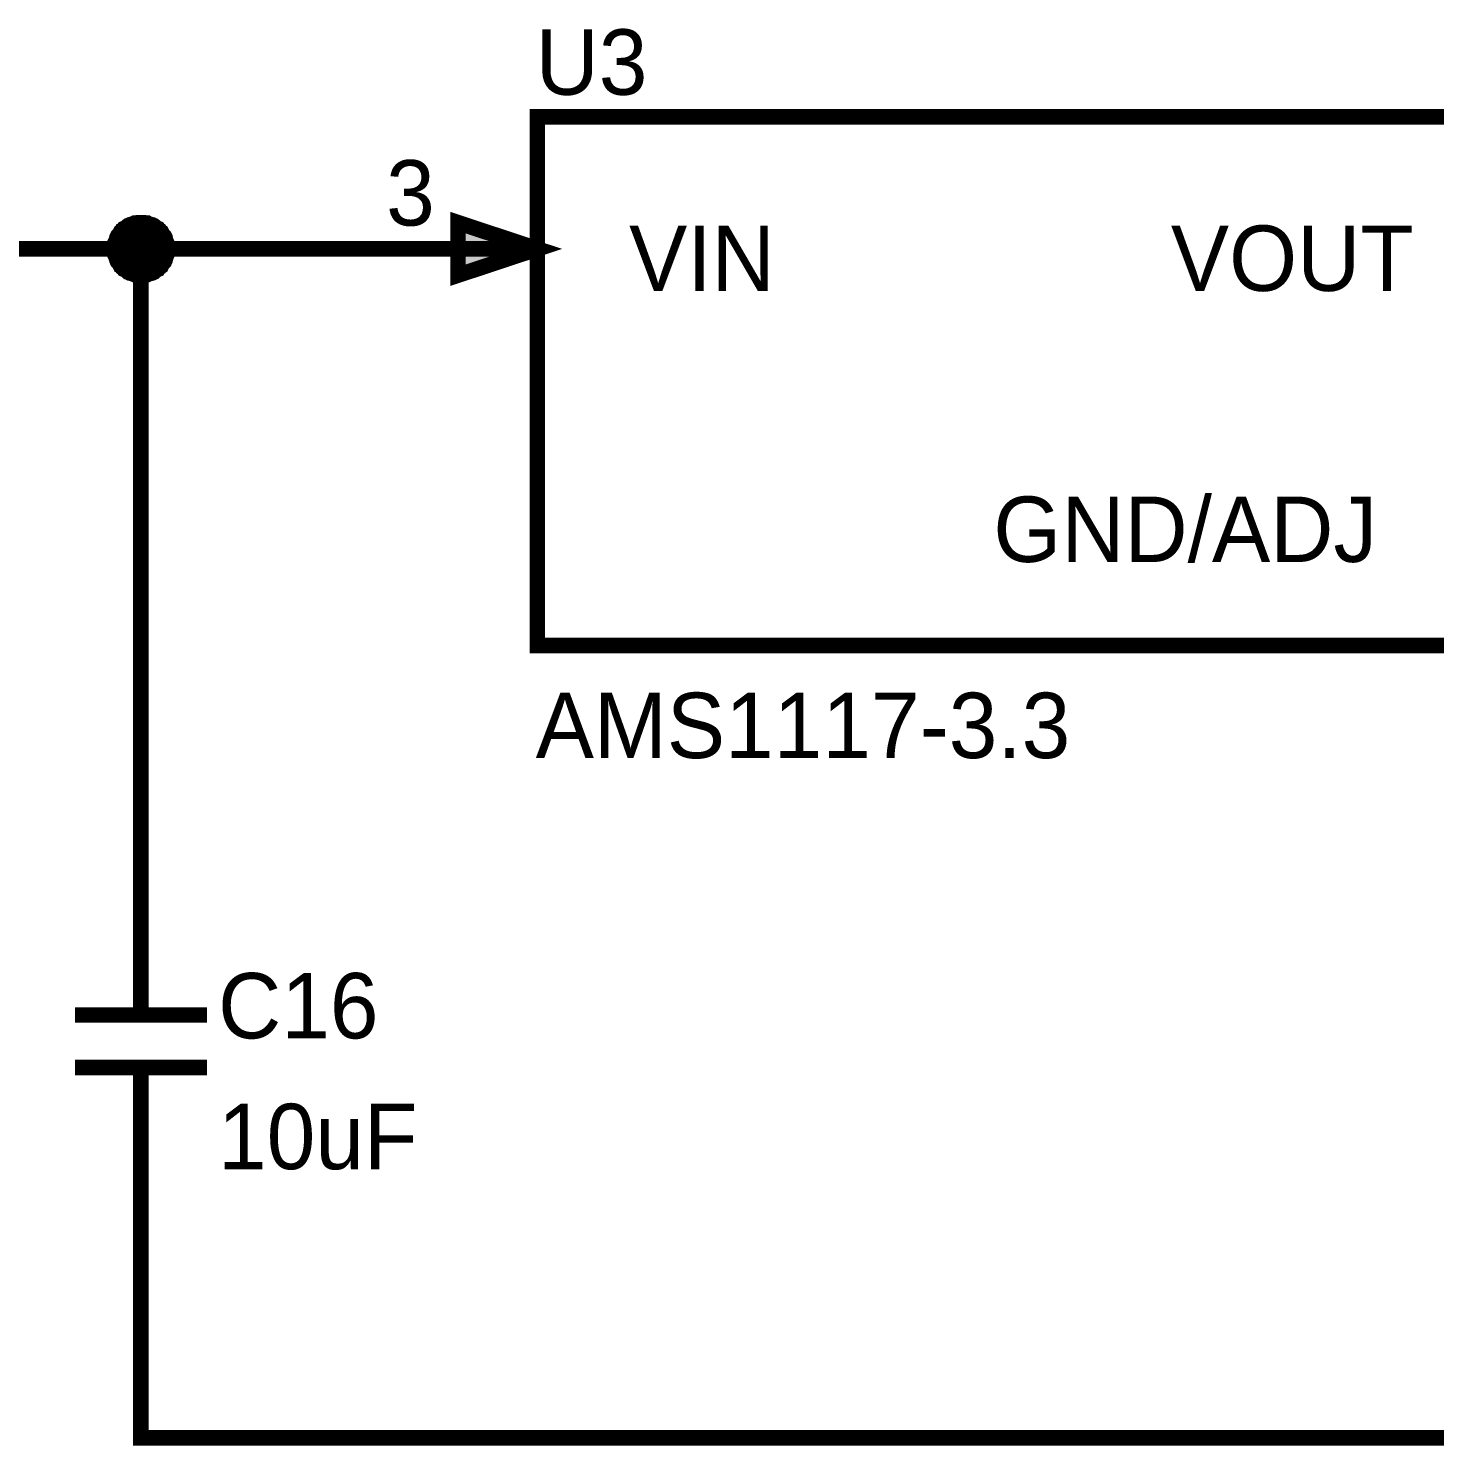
# Model space of a CAD drawing. Header units: millimetres. Extents: x 0 to 19, y 0 to 9.5.
# Drawn here: x 1.915 to 2.98, y 4.594 to 5.667 of the extents above; entities that cross this region are included whole.
import ezdxf

# ---------------------------------------------------------------- set-up
doc = ezdxf.new("R2010")
doc.units = ezdxf.units.MM
doc.header["$MEASUREMENT"] = 0
doc.layers.add('Sheet', color=255, linetype='Continuous')

msp = doc.modelspace()

# ---------------------------------------------------------------- linework, layer by layer
at = {"layer": 'Sheet'}
for points, const_width in [([(0.9001, 5.5997), (0.9001, 5.4998), (2.0001, 5.4998), (2.1, 5.4998)], 0.0118), ([(1.9802, 5.4998), (1.9802, 5.5007), (1.9802, 5.502), (1.9806, 5.5029), (1.9806, 5.5038), (1.9806, 5.5047), (1.9811, 5.5056), (1.9815, 5.5069), (1.982, 5.5078), (1.982, 5.5087), (1.9824, 5.5095), (1.9829, 5.51), (1.9837, 5.5109), (1.9842, 5.5118), (1.9846, 5.5126), (1.9855, 5.5131), (1.9859, 5.514), (1.9868, 5.5144), (1.9873, 5.5153), (1.9882, 5.5157), (1.989, 5.5162), (1.9899, 5.5171), (1.9904, 5.5175), (1.9913, 5.5179), (1.9921, 5.5179), (1.993, 5.5184), (1.9943, 5.5188), (1.9952, 5.5193), (1.9961, 5.5193), (1.997, 5.5193), (1.9979, 5.5197), (1.9992, 5.5197), (2.0001, 5.5197)], 0.0118), ([(1.9802, 5.4998), (1.9802, 5.5007), (1.9802, 5.502), (1.9806, 5.5029), (1.9806, 5.5038), (1.9806, 5.5047), (1.9811, 5.5056), (1.9815, 5.5069), (1.982, 5.5078), (1.982, 5.5087), (1.9824, 5.5095), (1.9829, 5.51), (1.9837, 5.5109), (1.9842, 5.5118), (1.9846, 5.5126), (1.9855, 5.5131), (1.9859, 5.514), (1.9868, 5.5144), (1.9873, 5.5153), (1.9882, 5.5157), (1.989, 5.5162), (1.9899, 5.5171), (1.9904, 5.5175), (1.9913, 5.5179), (1.9921, 5.5179), (1.993, 5.5184), (1.9943, 5.5188), (1.9952, 5.5193), (1.9961, 5.5193), (1.997, 5.5193), (1.9979, 5.5197), (1.9992, 5.5197), (2.0001, 5.5197)], 0.0118), ([(1.9802, 5.4998), (1.9802, 5.5007), (1.9802, 5.502), (1.9806, 5.5029), (1.9806, 5.5038), (1.9806, 5.5047), (1.9811, 5.5056), (1.9815, 5.5069), (1.982, 5.5078), (1.982, 5.5087), (1.9824, 5.5095), (1.9829, 5.51), (1.9837, 5.5109), (1.9842, 5.5118), (1.9846, 5.5126), (1.9855, 5.5131), (1.9859, 5.514), (1.9868, 5.5144), (1.9873, 5.5153), (1.9882, 5.5157), (1.989, 5.5162), (1.9899, 5.5171), (1.9904, 5.5175), (1.9913, 5.5179), (1.9921, 5.5179), (1.993, 5.5184), (1.9943, 5.5188), (1.9952, 5.5193), (1.9961, 5.5193), (1.997, 5.5193), (1.9979, 5.5197), (1.9992, 5.5197), (2.0001, 5.5197)], 0.0118), ([(1.9802, 5.4998), (1.9802, 5.5007), (1.9802, 5.502), (1.9806, 5.5029), (1.9806, 5.5038), (1.9806, 5.5047), (1.9811, 5.5056), (1.9815, 5.5069), (1.982, 5.5078), (1.982, 5.5087), (1.9824, 5.5095), (1.9829, 5.51), (1.9837, 5.5109), (1.9842, 5.5118), (1.9846, 5.5126), (1.9855, 5.5131), (1.9859, 5.514), (1.9868, 5.5144), (1.9873, 5.5153), (1.9882, 5.5157), (1.989, 5.5162), (1.9899, 5.5171), (1.9904, 5.5175), (1.9913, 5.5179), (1.9921, 5.5179), (1.993, 5.5184), (1.9943, 5.5188), (1.9952, 5.5193), (1.9961, 5.5193), (1.997, 5.5193), (1.9979, 5.5197), (1.9992, 5.5197), (2.0001, 5.5197)], 0.0118), ([(1.9802, 5.4998), (1.9802, 5.5007), (1.9802, 5.502), (1.9806, 5.5029), (1.9806, 5.5038), (1.9806, 5.5047), (1.9811, 5.5056), (1.9815, 5.5069), (1.982, 5.5078), (1.982, 5.5087), (1.9824, 5.5095), (1.9829, 5.51), (1.9837, 5.5109), (1.9842, 5.5118), (1.9846, 5.5126), (1.9855, 5.5131), (1.9859, 5.514), (1.9868, 5.5144), (1.9873, 5.5153), (1.9882, 5.5157), (1.989, 5.5162), (1.9899, 5.5171), (1.9904, 5.5175), (1.9913, 5.5179), (1.9921, 5.5179), (1.993, 5.5184), (1.9943, 5.5188), (1.9952, 5.5193), (1.9961, 5.5193), (1.997, 5.5193), (1.9979, 5.5197), (1.9992, 5.5197), (2.0001, 5.5197)], 0.0039), ([(1.9802, 5.4998), (1.9802, 5.5007), (1.9802, 5.502), (1.9806, 5.5029), (1.9806, 5.5038), (1.9806, 5.5047), (1.9811, 5.5056), (1.9815, 5.5069), (1.982, 5.5078), (1.982, 5.5087), (1.9824, 5.5095), (1.9829, 5.51), (1.9837, 5.5109), (1.9842, 5.5118), (1.9846, 5.5126), (1.9855, 5.5131), (1.9859, 5.514), (1.9868, 5.5144), (1.9873, 5.5153), (1.9882, 5.5157), (1.989, 5.5162), (1.9899, 5.5171), (1.9904, 5.5175), (1.9913, 5.5179), (1.9921, 5.5179), (1.993, 5.5184), (1.9943, 5.5188), (1.9952, 5.5193), (1.9961, 5.5193), (1.997, 5.5193), (1.9979, 5.5197), (1.9992, 5.5197), (2.0001, 5.5197)], 0.0039), ([(1.9802, 5.4998), (1.9802, 5.5007), (1.9802, 5.502), (1.9806, 5.5029), (1.9806, 5.5038), (1.9806, 5.5047), (1.9811, 5.5056), (1.9815, 5.5069), (1.982, 5.5078), (1.982, 5.5087), (1.9824, 5.5095), (1.9829, 5.51), (1.9837, 5.5109), (1.9842, 5.5118), (1.9846, 5.5126), (1.9855, 5.5131), (1.9859, 5.514), (1.9868, 5.5144), (1.9873, 5.5153), (1.9882, 5.5157), (1.989, 5.5162), (1.9899, 5.5171), (1.9904, 5.5175), (1.9913, 5.5179), (1.9921, 5.5179), (1.993, 5.5184), (1.9943, 5.5188), (1.9952, 5.5193), (1.9961, 5.5193), (1.997, 5.5193), (1.9979, 5.5197), (1.9992, 5.5197), (2.0001, 5.5197)], 0.0039), ([(1.9802, 5.4998), (1.9802, 5.5007), (1.9802, 5.502), (1.9806, 5.5029), (1.9806, 5.5038), (1.9806, 5.5047), (1.9811, 5.5056), (1.9815, 5.5069), (1.982, 5.5078), (1.982, 5.5087), (1.9824, 5.5095), (1.9829, 5.51), (1.9837, 5.5109), (1.9842, 5.5118), (1.9846, 5.5126), (1.9855, 5.5131), (1.9859, 5.514), (1.9868, 5.5144), (1.9873, 5.5153), (1.9882, 5.5157), (1.989, 5.5162), (1.9899, 5.5171), (1.9904, 5.5175), (1.9913, 5.5179), (1.9921, 5.5179), (1.993, 5.5184), (1.9943, 5.5188), (1.9952, 5.5193), (1.9961, 5.5193), (1.997, 5.5193), (1.9979, 5.5197), (1.9992, 5.5197), (2.0001, 5.5197)], 0.0039), ([(2.0001, 5.5197), (2.0001, 5.5197)], 0.0118), ([(2.0001, 5.5197), (2.001, 5.5197), (2.0023, 5.5197), (2.0032, 5.5193), (2.0041, 5.5193), (2.005, 5.5193), (2.0058, 5.5188), (2.0072, 5.5184), (2.0081, 5.5179), (2.0089, 5.5179), (2.0098, 5.5175), (2.0103, 5.5171), (2.0111, 5.5162), (2.012, 5.5157), (2.0129, 5.5153), (2.0134, 5.5144), (2.0142, 5.514), (2.0147, 5.5131), (2.0156, 5.5126), (2.016, 5.5118), (2.0165, 5.5109), (2.0173, 5.51), (2.0178, 5.5095), (2.0182, 5.5087), (2.0182, 5.5078), (2.0187, 5.5069), (2.0191, 5.5056), (2.0195, 5.5047), (2.0195, 5.5038), (2.0195, 5.5029), (2.02, 5.502), (2.02, 5.5007), (2.02, 5.4998)], 0.0118), ([(2.0001, 5.5197), (2.0001, 5.5197)], 0.0118), ([(2.0001, 5.5197), (2.001, 5.5197), (2.0023, 5.5197), (2.0032, 5.5193), (2.0041, 5.5193), (2.005, 5.5193), (2.0058, 5.5188), (2.0072, 5.5184), (2.0081, 5.5179), (2.0089, 5.5179), (2.0098, 5.5175), (2.0103, 5.5171), (2.0111, 5.5162), (2.012, 5.5157), (2.0129, 5.5153), (2.0134, 5.5144), (2.0142, 5.514), (2.0147, 5.5131), (2.0156, 5.5126), (2.016, 5.5118), (2.0165, 5.5109), (2.0173, 5.51), (2.0178, 5.5095), (2.0182, 5.5087), (2.0182, 5.5078), (2.0187, 5.5069), (2.0191, 5.5056), (2.0195, 5.5047), (2.0195, 5.5038), (2.0195, 5.5029), (2.02, 5.502), (2.02, 5.5007), (2.02, 5.4998)], 0.0118), ([(2.0001, 5.5197), (2.0001, 5.5197)], 0.0118), ([(2.0001, 5.5197), (2.001, 5.5197), (2.0023, 5.5197), (2.0032, 5.5193), (2.0041, 5.5193), (2.005, 5.5193), (2.0058, 5.5188), (2.0072, 5.5184), (2.0081, 5.5179), (2.0089, 5.5179), (2.0098, 5.5175), (2.0103, 5.5171), (2.0111, 5.5162), (2.012, 5.5157), (2.0129, 5.5153), (2.0134, 5.5144), (2.0142, 5.514), (2.0147, 5.5131), (2.0156, 5.5126), (2.016, 5.5118), (2.0165, 5.5109), (2.0173, 5.51), (2.0178, 5.5095), (2.0182, 5.5087), (2.0182, 5.5078), (2.0187, 5.5069), (2.0191, 5.5056), (2.0195, 5.5047), (2.0195, 5.5038), (2.0195, 5.5029), (2.02, 5.502), (2.02, 5.5007), (2.02, 5.4998)], 0.0118), ([(2.0001, 5.5197), (2.0001, 5.5197)], 0.0118), ([(2.0001, 5.5197), (2.001, 5.5197), (2.0023, 5.5197), (2.0032, 5.5193), (2.0041, 5.5193), (2.005, 5.5193), (2.0058, 5.5188), (2.0072, 5.5184), (2.0081, 5.5179), (2.0089, 5.5179), (2.0098, 5.5175), (2.0103, 5.5171), (2.0111, 5.5162), (2.012, 5.5157), (2.0129, 5.5153), (2.0134, 5.5144), (2.0142, 5.514), (2.0147, 5.5131), (2.0156, 5.5126), (2.016, 5.5118), (2.0165, 5.5109), (2.0173, 5.51), (2.0178, 5.5095), (2.0182, 5.5087), (2.0182, 5.5078), (2.0187, 5.5069), (2.0191, 5.5056), (2.0195, 5.5047), (2.0195, 5.5038), (2.0195, 5.5029), (2.02, 5.502), (2.02, 5.5007), (2.02, 5.4998)], 0.0118), ([(2.0001, 5.5197), (2.0001, 5.5197)], 0.0039), ([(2.0001, 5.5197), (2.001, 5.5197), (2.0023, 5.5197), (2.0032, 5.5193), (2.0041, 5.5193), (2.005, 5.5193), (2.0058, 5.5188), (2.0072, 5.5184), (2.0081, 5.5179), (2.0089, 5.5179), (2.0098, 5.5175), (2.0103, 5.5171), (2.0111, 5.5162), (2.012, 5.5157), (2.0129, 5.5153), (2.0134, 5.5144), (2.0142, 5.514), (2.0147, 5.5131), (2.0156, 5.5126), (2.016, 5.5118), (2.0165, 5.5109), (2.0173, 5.51), (2.0178, 5.5095), (2.0182, 5.5087), (2.0182, 5.5078), (2.0187, 5.5069), (2.0191, 5.5056), (2.0195, 5.5047), (2.0195, 5.5038), (2.0195, 5.5029), (2.02, 5.502), (2.02, 5.5007), (2.02, 5.4998)], 0.0039), ([(2.0001, 5.5197), (2.0001, 5.5197)], 0.0039), ([(2.0001, 5.5197), (2.001, 5.5197), (2.0023, 5.5197), (2.0032, 5.5193), (2.0041, 5.5193), (2.005, 5.5193), (2.0058, 5.5188), (2.0072, 5.5184), (2.0081, 5.5179), (2.0089, 5.5179), (2.0098, 5.5175), (2.0103, 5.5171), (2.0111, 5.5162), (2.012, 5.5157), (2.0129, 5.5153), (2.0134, 5.5144), (2.0142, 5.514), (2.0147, 5.5131), (2.0156, 5.5126), (2.016, 5.5118), (2.0165, 5.5109), (2.0173, 5.51), (2.0178, 5.5095), (2.0182, 5.5087), (2.0182, 5.5078), (2.0187, 5.5069), (2.0191, 5.5056), (2.0195, 5.5047), (2.0195, 5.5038), (2.0195, 5.5029), (2.02, 5.502), (2.02, 5.5007), (2.02, 5.4998)], 0.0039), ([(2.0001, 5.5197), (2.0001, 5.5197)], 0.0039), ([(2.0001, 5.5197), (2.001, 5.5197), (2.0023, 5.5197), (2.0032, 5.5193), (2.0041, 5.5193), (2.005, 5.5193), (2.0058, 5.5188), (2.0072, 5.5184), (2.0081, 5.5179), (2.0089, 5.5179), (2.0098, 5.5175), (2.0103, 5.5171), (2.0111, 5.5162), (2.012, 5.5157), (2.0129, 5.5153), (2.0134, 5.5144), (2.0142, 5.514), (2.0147, 5.5131), (2.0156, 5.5126), (2.016, 5.5118), (2.0165, 5.5109), (2.0173, 5.51), (2.0178, 5.5095), (2.0182, 5.5087), (2.0182, 5.5078), (2.0187, 5.5069), (2.0191, 5.5056), (2.0195, 5.5047), (2.0195, 5.5038), (2.0195, 5.5029), (2.02, 5.502), (2.02, 5.5007), (2.02, 5.4998)], 0.0039), ([(2.0001, 5.5197), (2.0001, 5.5197)], 0.0039), ([(2.0001, 5.5197), (2.001, 5.5197), (2.0023, 5.5197), (2.0032, 5.5193), (2.0041, 5.5193), (2.005, 5.5193), (2.0058, 5.5188), (2.0072, 5.5184), (2.0081, 5.5179), (2.0089, 5.5179), (2.0098, 5.5175), (2.0103, 5.5171), (2.0111, 5.5162), (2.012, 5.5157), (2.0129, 5.5153), (2.0134, 5.5144), (2.0142, 5.514), (2.0147, 5.5131), (2.0156, 5.5126), (2.016, 5.5118), (2.0165, 5.5109), (2.0173, 5.51), (2.0178, 5.5095), (2.0182, 5.5087), (2.0182, 5.5078), (2.0187, 5.5069), (2.0191, 5.5056), (2.0195, 5.5047), (2.0195, 5.5038), (2.0195, 5.5029), (2.02, 5.502), (2.02, 5.5007), (2.02, 5.4998)], 0.0039), ([(2.0001, 5.4799), (1.9992, 5.4799), (1.9979, 5.4799), (1.997, 5.4804), (1.9961, 5.4804), (1.9952, 5.4804), (1.9943, 5.4808), (1.993, 5.4812), (1.9921, 5.4817), (1.9913, 5.4817), (1.9904, 5.4821), (1.9899, 5.4826), (1.989, 5.4835), (1.9882, 5.4839), (1.9873, 5.4843), (1.9868, 5.4852), (1.9859, 5.4857), (1.9855, 5.4866), (1.9846, 5.487), (1.9842, 5.4879), (1.9837, 5.4888), (1.9829, 5.4896), (1.9824, 5.4901), (1.982, 5.491), (1.982, 5.4919), (1.9815, 5.4927), (1.9811, 5.4941), (1.9806, 5.495), (1.9806, 5.4958), (1.9806, 5.4967), (1.9802, 5.4976), (1.9802, 5.4989), (1.9802, 5.4998)], 0.0118), ([(1.9802, 5.4998), (1.9802, 5.4998)], 0.0118), ([(2.0001, 5.4799), (1.9992, 5.4799), (1.9979, 5.4799), (1.997, 5.4804), (1.9961, 5.4804), (1.9952, 5.4804), (1.9943, 5.4808), (1.993, 5.4812), (1.9921, 5.4817), (1.9913, 5.4817), (1.9904, 5.4821), (1.9899, 5.4826), (1.989, 5.4835), (1.9882, 5.4839), (1.9873, 5.4843), (1.9868, 5.4852), (1.9859, 5.4857), (1.9855, 5.4866), (1.9846, 5.487), (1.9842, 5.4879), (1.9837, 5.4888), (1.9829, 5.4896), (1.9824, 5.4901), (1.982, 5.491), (1.982, 5.4919), (1.9815, 5.4927), (1.9811, 5.4941), (1.9806, 5.495), (1.9806, 5.4958), (1.9806, 5.4967), (1.9802, 5.4976), (1.9802, 5.4989), (1.9802, 5.4998)], 0.0118), ([(1.9802, 5.4998), (1.9802, 5.4998)], 0.0118), ([(2.0001, 5.4799), (1.9992, 5.4799), (1.9979, 5.4799), (1.997, 5.4804), (1.9961, 5.4804), (1.9952, 5.4804), (1.9943, 5.4808), (1.993, 5.4812), (1.9921, 5.4817), (1.9913, 5.4817), (1.9904, 5.4821), (1.9899, 5.4826), (1.989, 5.4835), (1.9882, 5.4839), (1.9873, 5.4843), (1.9868, 5.4852), (1.9859, 5.4857), (1.9855, 5.4866), (1.9846, 5.487), (1.9842, 5.4879), (1.9837, 5.4888), (1.9829, 5.4896), (1.9824, 5.4901), (1.982, 5.491), (1.982, 5.4919), (1.9815, 5.4927), (1.9811, 5.4941), (1.9806, 5.495), (1.9806, 5.4958), (1.9806, 5.4967), (1.9802, 5.4976), (1.9802, 5.4989), (1.9802, 5.4998)], 0.0118), ([(1.9802, 5.4998), (1.9802, 5.4998)], 0.0118), ([(2.0001, 5.4799), (1.9992, 5.4799), (1.9979, 5.4799), (1.997, 5.4804), (1.9961, 5.4804), (1.9952, 5.4804), (1.9943, 5.4808), (1.993, 5.4812), (1.9921, 5.4817), (1.9913, 5.4817), (1.9904, 5.4821), (1.9899, 5.4826), (1.989, 5.4835), (1.9882, 5.4839), (1.9873, 5.4843), (1.9868, 5.4852), (1.9859, 5.4857), (1.9855, 5.4866), (1.9846, 5.487), (1.9842, 5.4879), (1.9837, 5.4888), (1.9829, 5.4896), (1.9824, 5.4901), (1.982, 5.491), (1.982, 5.4919), (1.9815, 5.4927), (1.9811, 5.4941), (1.9806, 5.495), (1.9806, 5.4958), (1.9806, 5.4967), (1.9802, 5.4976), (1.9802, 5.4989), (1.9802, 5.4998)], 0.0118), ([(1.9802, 5.4998), (1.9802, 5.4998)], 0.0118), ([(2.0001, 5.4998), (2.0001, 4.9998)], 0.0118), ([(2.02, 5.4998), (2.02, 5.4989), (2.02, 5.4976), (2.0195, 5.4967), (2.0195, 5.4958), (2.0195, 5.495), (2.0191, 5.4941), (2.0187, 5.4927), (2.0182, 5.4919), (2.0182, 5.491), (2.0178, 5.4901), (2.0173, 5.4896), (2.0165, 5.4888), (2.016, 5.4879), (2.0156, 5.487), (2.0147, 5.4866), (2.0142, 5.4857), (2.0134, 5.4852), (2.0129, 5.4843), (2.012, 5.4839), (2.0111, 5.4835), (2.0103, 5.4826), (2.0098, 5.4821), (2.0089, 5.4817), (2.0081, 5.4817), (2.0072, 5.4812), (2.0058, 5.4808), (2.005, 5.4804), (2.0041, 5.4804), (2.0032, 5.4804), (2.0023, 5.4799), (2.001, 5.4799), (2.0001, 5.4799)], 0.0118), ([(2.02, 5.4998), (2.02, 5.4989), (2.02, 5.4976), (2.0195, 5.4967), (2.0195, 5.4958), (2.0195, 5.495), (2.0191, 5.4941), (2.0187, 5.4927), (2.0182, 5.4919), (2.0182, 5.491), (2.0178, 5.4901), (2.0173, 5.4896), (2.0165, 5.4888), (2.016, 5.4879), (2.0156, 5.487), (2.0147, 5.4866), (2.0142, 5.4857), (2.0134, 5.4852), (2.0129, 5.4843), (2.012, 5.4839), (2.0111, 5.4835), (2.0103, 5.4826), (2.0098, 5.4821), (2.0089, 5.4817), (2.0081, 5.4817), (2.0072, 5.4812), (2.0058, 5.4808), (2.005, 5.4804), (2.0041, 5.4804), (2.0032, 5.4804), (2.0023, 5.4799), (2.001, 5.4799), (2.0001, 5.4799)], 0.0118), ([(2.02, 5.4998), (2.02, 5.4989), (2.02, 5.4976), (2.0195, 5.4967), (2.0195, 5.4958), (2.0195, 5.495), (2.0191, 5.4941), (2.0187, 5.4927), (2.0182, 5.4919), (2.0182, 5.491), (2.0178, 5.4901), (2.0173, 5.4896), (2.0165, 5.4888), (2.016, 5.4879), (2.0156, 5.487), (2.0147, 5.4866), (2.0142, 5.4857), (2.0134, 5.4852), (2.0129, 5.4843), (2.012, 5.4839), (2.0111, 5.4835), (2.0103, 5.4826), (2.0098, 5.4821), (2.0089, 5.4817), (2.0081, 5.4817), (2.0072, 5.4812), (2.0058, 5.4808), (2.005, 5.4804), (2.0041, 5.4804), (2.0032, 5.4804), (2.0023, 5.4799), (2.001, 5.4799), (2.0001, 5.4799)], 0.0118), ([(2.02, 5.4998), (2.02, 5.4989), (2.02, 5.4976), (2.0195, 5.4967), (2.0195, 5.4958), (2.0195, 5.495), (2.0191, 5.4941), (2.0187, 5.4927), (2.0182, 5.4919), (2.0182, 5.491), (2.0178, 5.4901), (2.0173, 5.4896), (2.0165, 5.4888), (2.016, 5.4879), (2.0156, 5.487), (2.0147, 5.4866), (2.0142, 5.4857), (2.0134, 5.4852), (2.0129, 5.4843), (2.012, 5.4839), (2.0111, 5.4835), (2.0103, 5.4826), (2.0098, 5.4821), (2.0089, 5.4817), (2.0081, 5.4817), (2.0072, 5.4812), (2.0058, 5.4808), (2.005, 5.4804), (2.0041, 5.4804), (2.0032, 5.4804), (2.0023, 5.4799), (2.001, 5.4799), (2.0001, 5.4799)], 0.0118), ([(2.02, 5.4998), (2.02, 5.4998), (2.02, 5.4998), (2.02, 5.4998), (2.02, 5.4998), (2.02, 5.4998), (2.02, 5.4998), (2.02, 5.4998), (2.02, 5.4998), (2.02, 5.4998), (2.02, 5.4998), (2.02, 5.4998), (2.02, 5.4998), (2.02, 5.4998), (2.02, 5.4998), (2.02, 5.4998), (2.02, 5.4998), (2.02, 5.4998), (2.02, 5.4998), (2.02, 5.4998), (2.02, 5.4998), (2.02, 5.4998), (2.02, 5.4998), (2.02, 5.4998), (2.02, 5.4998), (2.02, 5.4998), (2.02, 5.4998), (2.02, 5.4998), (2.02, 5.4998), (2.02, 5.4998), (2.02, 5.4998), (2.02, 5.4998), (2.02, 5.4998)], 0.0118), ([(2.02, 5.4998), (2.02, 5.4998)], 0.0118), ([(2.02, 5.4998), (2.02, 5.4998), (2.02, 5.4998), (2.02, 5.4998), (2.02, 5.4998), (2.02, 5.4998), (2.02, 5.4998), (2.02, 5.4998), (2.02, 5.4998), (2.02, 5.4998), (2.02, 5.4998), (2.02, 5.4998), (2.02, 5.4998), (2.02, 5.4998), (2.02, 5.4998), (2.02, 5.4998), (2.02, 5.4998), (2.02, 5.4998), (2.02, 5.4998), (2.02, 5.4998), (2.02, 5.4998), (2.02, 5.4998), (2.02, 5.4998), (2.02, 5.4998), (2.02, 5.4998), (2.02, 5.4998), (2.02, 5.4998), (2.02, 5.4998), (2.02, 5.4998), (2.02, 5.4998), (2.02, 5.4998), (2.02, 5.4998), (2.02, 5.4998)], 0.0118), ([(2.02, 5.4998), (2.02, 5.4998)], 0.0118), ([(2.02, 5.4998), (2.02, 5.4998), (2.02, 5.4998), (2.02, 5.4998), (2.02, 5.4998), (2.02, 5.4998), (2.02, 5.4998), (2.02, 5.4998), (2.02, 5.4998), (2.02, 5.4998), (2.02, 5.4998), (2.02, 5.4998), (2.02, 5.4998), (2.02, 5.4998), (2.02, 5.4998), (2.02, 5.4998), (2.02, 5.4998), (2.02, 5.4998), (2.02, 5.4998), (2.02, 5.4998), (2.02, 5.4998), (2.02, 5.4998), (2.02, 5.4998), (2.02, 5.4998), (2.02, 5.4998), (2.02, 5.4998), (2.02, 5.4998), (2.02, 5.4998), (2.02, 5.4998), (2.02, 5.4998), (2.02, 5.4998), (2.02, 5.4998), (2.02, 5.4998)], 0.0118), ([(2.02, 5.4998), (2.02, 5.4998)], 0.0118), ([(2.02, 5.4998), (2.02, 5.4998), (2.02, 5.4998), (2.02, 5.4998), (2.02, 5.4998), (2.02, 5.4998), (2.02, 5.4998), (2.02, 5.4998), (2.02, 5.4998), (2.02, 5.4998), (2.02, 5.4998), (2.02, 5.4998), (2.02, 5.4998), (2.02, 5.4998), (2.02, 5.4998), (2.02, 5.4998), (2.02, 5.4998), (2.02, 5.4998), (2.02, 5.4998), (2.02, 5.4998), (2.02, 5.4998), (2.02, 5.4998), (2.02, 5.4998), (2.02, 5.4998), (2.02, 5.4998), (2.02, 5.4998), (2.02, 5.4998), (2.02, 5.4998), (2.02, 5.4998), (2.02, 5.4998), (2.02, 5.4998), (2.02, 5.4998), (2.02, 5.4998)], 0.0118), ([(2.02, 5.4998), (2.02, 5.4998)], 0.0118), ([(2.3003, 5.4998), (2.1, 5.4998)], 0.0118), ([(2.0001, 5.4799), (1.9992, 5.4799), (1.9979, 5.4799), (1.997, 5.4804), (1.9961, 5.4804), (1.9952, 5.4804), (1.9943, 5.4808), (1.993, 5.4812), (1.9921, 5.4817), (1.9913, 5.4817), (1.9904, 5.4821), (1.9899, 5.4826), (1.989, 5.4835), (1.9882, 5.4839), (1.9873, 5.4843), (1.9868, 5.4852), (1.9859, 5.4857), (1.9855, 5.4866), (1.9846, 5.487), (1.9842, 5.4879), (1.9837, 5.4888), (1.9829, 5.4896), (1.9824, 5.4901), (1.982, 5.491), (1.982, 5.4919), (1.9815, 5.4927), (1.9811, 5.4941), (1.9806, 5.495), (1.9806, 5.4958), (1.9806, 5.4967), (1.9802, 5.4976), (1.9802, 5.4989), (1.9802, 5.4998)], 0.0039), ([(1.9802, 5.4998), (1.9802, 5.4998)], 0.0039), ([(2.0001, 5.4799), (1.9992, 5.4799), (1.9979, 5.4799), (1.997, 5.4804), (1.9961, 5.4804), (1.9952, 5.4804), (1.9943, 5.4808), (1.993, 5.4812), (1.9921, 5.4817), (1.9913, 5.4817), (1.9904, 5.4821), (1.9899, 5.4826), (1.989, 5.4835), (1.9882, 5.4839), (1.9873, 5.4843), (1.9868, 5.4852), (1.9859, 5.4857), (1.9855, 5.4866), (1.9846, 5.487), (1.9842, 5.4879), (1.9837, 5.4888), (1.9829, 5.4896), (1.9824, 5.4901), (1.982, 5.491), (1.982, 5.4919), (1.9815, 5.4927), (1.9811, 5.4941), (1.9806, 5.495), (1.9806, 5.4958), (1.9806, 5.4967), (1.9802, 5.4976), (1.9802, 5.4989), (1.9802, 5.4998)], 0.0039), ([(1.9802, 5.4998), (1.9802, 5.4998)], 0.0039), ([(2.0001, 5.4799), (1.9992, 5.4799), (1.9979, 5.4799), (1.997, 5.4804), (1.9961, 5.4804), (1.9952, 5.4804), (1.9943, 5.4808), (1.993, 5.4812), (1.9921, 5.4817), (1.9913, 5.4817), (1.9904, 5.4821), (1.9899, 5.4826), (1.989, 5.4835), (1.9882, 5.4839), (1.9873, 5.4843), (1.9868, 5.4852), (1.9859, 5.4857), (1.9855, 5.4866), (1.9846, 5.487), (1.9842, 5.4879), (1.9837, 5.4888), (1.9829, 5.4896), (1.9824, 5.4901), (1.982, 5.491), (1.982, 5.4919), (1.9815, 5.4927), (1.9811, 5.4941), (1.9806, 5.495), (1.9806, 5.4958), (1.9806, 5.4967), (1.9802, 5.4976), (1.9802, 5.4989), (1.9802, 5.4998)], 0.0039), ([(1.9802, 5.4998), (1.9802, 5.4998)], 0.0039), ([(2.0001, 5.4799), (1.9992, 5.4799), (1.9979, 5.4799), (1.997, 5.4804), (1.9961, 5.4804), (1.9952, 5.4804), (1.9943, 5.4808), (1.993, 5.4812), (1.9921, 5.4817), (1.9913, 5.4817), (1.9904, 5.4821), (1.9899, 5.4826), (1.989, 5.4835), (1.9882, 5.4839), (1.9873, 5.4843), (1.9868, 5.4852), (1.9859, 5.4857), (1.9855, 5.4866), (1.9846, 5.487), (1.9842, 5.4879), (1.9837, 5.4888), (1.9829, 5.4896), (1.9824, 5.4901), (1.982, 5.491), (1.982, 5.4919), (1.9815, 5.4927), (1.9811, 5.4941), (1.9806, 5.495), (1.9806, 5.4958), (1.9806, 5.4967), (1.9802, 5.4976), (1.9802, 5.4989), (1.9802, 5.4998)], 0.0039), ([(1.9802, 5.4998), (1.9802, 5.4998)], 0.0039), ([(2.02, 5.4998), (2.02, 5.4989), (2.02, 5.4976), (2.0195, 5.4967), (2.0195, 5.4958), (2.0195, 5.495), (2.0191, 5.4941), (2.0187, 5.4927), (2.0182, 5.4919), (2.0182, 5.491), (2.0178, 5.4901), (2.0173, 5.4896), (2.0165, 5.4888), (2.016, 5.4879), (2.0156, 5.487), (2.0147, 5.4866), (2.0142, 5.4857), (2.0134, 5.4852), (2.0129, 5.4843), (2.012, 5.4839), (2.0111, 5.4835), (2.0103, 5.4826), (2.0098, 5.4821), (2.0089, 5.4817), (2.0081, 5.4817), (2.0072, 5.4812), (2.0058, 5.4808), (2.005, 5.4804), (2.0041, 5.4804), (2.0032, 5.4804), (2.0023, 5.4799), (2.001, 5.4799), (2.0001, 5.4799)], 0.0039), ([(2.02, 5.4998), (2.02, 5.4989), (2.02, 5.4976), (2.0195, 5.4967), (2.0195, 5.4958), (2.0195, 5.495), (2.0191, 5.4941), (2.0187, 5.4927), (2.0182, 5.4919), (2.0182, 5.491), (2.0178, 5.4901), (2.0173, 5.4896), (2.0165, 5.4888), (2.016, 5.4879), (2.0156, 5.487), (2.0147, 5.4866), (2.0142, 5.4857), (2.0134, 5.4852), (2.0129, 5.4843), (2.012, 5.4839), (2.0111, 5.4835), (2.0103, 5.4826), (2.0098, 5.4821), (2.0089, 5.4817), (2.0081, 5.4817), (2.0072, 5.4812), (2.0058, 5.4808), (2.005, 5.4804), (2.0041, 5.4804), (2.0032, 5.4804), (2.0023, 5.4799), (2.001, 5.4799), (2.0001, 5.4799)], 0.0039), ([(2.02, 5.4998), (2.02, 5.4989), (2.02, 5.4976), (2.0195, 5.4967), (2.0195, 5.4958), (2.0195, 5.495), (2.0191, 5.4941), (2.0187, 5.4927), (2.0182, 5.4919), (2.0182, 5.491), (2.0178, 5.4901), (2.0173, 5.4896), (2.0165, 5.4888), (2.016, 5.4879), (2.0156, 5.487), (2.0147, 5.4866), (2.0142, 5.4857), (2.0134, 5.4852), (2.0129, 5.4843), (2.012, 5.4839), (2.0111, 5.4835), (2.0103, 5.4826), (2.0098, 5.4821), (2.0089, 5.4817), (2.0081, 5.4817), (2.0072, 5.4812), (2.0058, 5.4808), (2.005, 5.4804), (2.0041, 5.4804), (2.0032, 5.4804), (2.0023, 5.4799), (2.001, 5.4799), (2.0001, 5.4799)], 0.0039), ([(2.02, 5.4998), (2.02, 5.4989), (2.02, 5.4976), (2.0195, 5.4967), (2.0195, 5.4958), (2.0195, 5.495), (2.0191, 5.4941), (2.0187, 5.4927), (2.0182, 5.4919), (2.0182, 5.491), (2.0178, 5.4901), (2.0173, 5.4896), (2.0165, 5.4888), (2.016, 5.4879), (2.0156, 5.487), (2.0147, 5.4866), (2.0142, 5.4857), (2.0134, 5.4852), (2.0129, 5.4843), (2.012, 5.4839), (2.0111, 5.4835), (2.0103, 5.4826), (2.0098, 5.4821), (2.0089, 5.4817), (2.0081, 5.4817), (2.0072, 5.4812), (2.0058, 5.4808), (2.005, 5.4804), (2.0041, 5.4804), (2.0032, 5.4804), (2.0023, 5.4799), (2.001, 5.4799), (2.0001, 5.4799)], 0.0039), ([(2.02, 5.4998), (2.02, 5.4998), (2.02, 5.4998), (2.02, 5.4998), (2.02, 5.4998), (2.02, 5.4998), (2.02, 5.4998), (2.02, 5.4998), (2.02, 5.4998), (2.02, 5.4998), (2.02, 5.4998), (2.02, 5.4998), (2.02, 5.4998), (2.02, 5.4998), (2.02, 5.4998), (2.02, 5.4998), (2.02, 5.4998), (2.02, 5.4998), (2.02, 5.4998), (2.02, 5.4998), (2.02, 5.4998), (2.02, 5.4998), (2.02, 5.4998), (2.02, 5.4998), (2.02, 5.4998), (2.02, 5.4998), (2.02, 5.4998), (2.02, 5.4998), (2.02, 5.4998), (2.02, 5.4998), (2.02, 5.4998), (2.02, 5.4998), (2.02, 5.4998)], 0.0039), ([(2.02, 5.4998), (2.02, 5.4998)], 0.0039), ([(2.02, 5.4998), (2.02, 5.4998), (2.02, 5.4998), (2.02, 5.4998), (2.02, 5.4998), (2.02, 5.4998), (2.02, 5.4998), (2.02, 5.4998), (2.02, 5.4998), (2.02, 5.4998), (2.02, 5.4998), (2.02, 5.4998), (2.02, 5.4998), (2.02, 5.4998), (2.02, 5.4998), (2.02, 5.4998), (2.02, 5.4998), (2.02, 5.4998), (2.02, 5.4998), (2.02, 5.4998), (2.02, 5.4998), (2.02, 5.4998), (2.02, 5.4998), (2.02, 5.4998), (2.02, 5.4998), (2.02, 5.4998), (2.02, 5.4998), (2.02, 5.4998), (2.02, 5.4998), (2.02, 5.4998), (2.02, 5.4998), (2.02, 5.4998), (2.02, 5.4998)], 0.0039), ([(2.02, 5.4998), (2.02, 5.4998)], 0.0039), ([(2.02, 5.4998), (2.02, 5.4998), (2.02, 5.4998), (2.02, 5.4998), (2.02, 5.4998), (2.02, 5.4998), (2.02, 5.4998), (2.02, 5.4998), (2.02, 5.4998), (2.02, 5.4998), (2.02, 5.4998), (2.02, 5.4998), (2.02, 5.4998), (2.02, 5.4998), (2.02, 5.4998), (2.02, 5.4998), (2.02, 5.4998), (2.02, 5.4998), (2.02, 5.4998), (2.02, 5.4998), (2.02, 5.4998), (2.02, 5.4998), (2.02, 5.4998), (2.02, 5.4998), (2.02, 5.4998), (2.02, 5.4998), (2.02, 5.4998), (2.02, 5.4998), (2.02, 5.4998), (2.02, 5.4998), (2.02, 5.4998), (2.02, 5.4998), (2.02, 5.4998)], 0.0039), ([(2.02, 5.4998), (2.02, 5.4998)], 0.0039), ([(2.02, 5.4998), (2.02, 5.4998), (2.02, 5.4998), (2.02, 5.4998), (2.02, 5.4998), (2.02, 5.4998), (2.02, 5.4998), (2.02, 5.4998), (2.02, 5.4998), (2.02, 5.4998), (2.02, 5.4998), (2.02, 5.4998), (2.02, 5.4998), (2.02, 5.4998), (2.02, 5.4998), (2.02, 5.4998), (2.02, 5.4998), (2.02, 5.4998), (2.02, 5.4998), (2.02, 5.4998), (2.02, 5.4998), (2.02, 5.4998), (2.02, 5.4998), (2.02, 5.4998), (2.02, 5.4998), (2.02, 5.4998), (2.02, 5.4998), (2.02, 5.4998), (2.02, 5.4998), (2.02, 5.4998), (2.02, 5.4998), (2.02, 5.4998), (2.02, 5.4998)], 0.0039), ([(2.02, 5.4998), (2.02, 5.4998)], 0.0039), ([(2.0001, 4.9799), (2.0001, 4.9998)], 0.0118), ([(2.0001, 4.9799), (2.0001, 4.9198)], 0.0118), ([(1.9501, 4.9198), (2.0501, 4.9198)], 0.0118), ([(2.0001, 4.8), (2.0001, 4.5997), (3.3003, 4.5997), (3.6001, 4.5997), (3.6001, 4.8999)], 0.0118), ([(1.9501, 4.88), (2.0501, 4.88)], 0.0118), ([(2.0001, 4.8199), (2.0001, 4.88)], 0.0118), ([(2.0001, 4.8199), (2.0001, 4.8)], 0.0118)]:
    msp.add_lwpolyline(points, dxfattribs=dict(at, const_width=const_width))
for points, const_width in [([(2.3003, 5.5997), (3.1001, 5.5997), (3.1001, 5.1996), (2.3003, 5.1996), (2.3003, 5.5997)], 0.0118), ([(2.3003, 5.5997), (2.3003, 5.1996), (3.1001, 5.1996), (3.1001, 5.5997), (2.3003, 5.5997), (2.3003, 5.5997)], 0.0039), ([(2.2402, 5.5197), (2.3003, 5.4998), (2.2402, 5.4799), (2.2402, 5.5197)], 0.0118), ([(2.2402, 5.5197), (2.3003, 5.4998), (2.2402, 5.4799), (2.2402, 5.5197)], 0.0039)]:
    msp.add_lwpolyline(points, close=True, dxfattribs=dict(at, const_width=const_width))
at = {"layer": 'Sheet', "const_width": 0.02}
msp.add_lwpolyline([(1.99, 5.5, 1), (2.01, 5.5, 1)], format="xyb", close=True, dxfattribs=at)
at = {"layer": 'Sheet'}
msp.add_solid([(2.238, 5.4773), (2.3062, 5.5), (2.238, 5.5227)], dxfattribs=at)

# ---------------------------------------------------------------- texts
for s, height, p in [('U3', 0.04952, (2.299, 5.6165)), ('3', 0.0495, (2.1858, 5.5175)), ('VIN', 0.04952, (2.3697, 5.468)), ('VOUT', 0.04952, (2.78, 5.468)), ('GND/ADJ', 0.04952, (2.6456, 5.2628)), ('AMS1117-3.3', 0.049516, (2.299, 5.1143)), ('C16', 0.04952, (2.0585, 4.9021)), ('10uF', 0.04952, (2.0585, 4.8031))]:
    msp.add_text(s, height=height, dxfattribs=at).set_placement(p)

doc.saveas('drawing.dxf')
